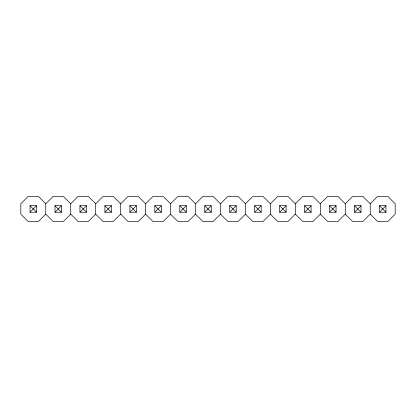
<?xml version="1.0" encoding="UTF-8"?>
<svg xmlns="http://www.w3.org/2000/svg" width="416" height="416" viewBox="0 0 416 416"><rect width="100%" height="100%" fill="white"/><g stroke="black" fill="none" stroke-linecap="round" stroke-linejoin="round"><path stroke-width="0.62" d="M36.535 205.707L30.025 212.222L30.025 205.707L36.535 205.707L36.535 212.222L30.025 212.222M61.495 205.707L54.985 212.222L54.985 205.707L61.495 205.707L61.495 212.222L54.985 212.222M86.455 205.707L79.945 212.222L79.945 205.707L86.455 205.707L86.455 212.222L79.945 212.222M111.415 205.707L104.905 212.222L104.905 205.707L111.415 205.707L111.415 212.222L104.905 212.222M136.375 205.707L129.865 212.222L129.865 205.707L136.375 205.707L136.375 212.222L129.865 212.222M161.335 205.707L154.825 212.222L154.825 205.707L161.335 205.707L161.335 212.222L154.825 212.222M186.295 205.707L179.785 212.222L179.785 205.707L186.295 205.707L186.295 212.222L179.785 212.222M211.255 205.707L204.745 212.222L204.745 205.707L211.255 205.707L211.255 212.222L204.745 212.222M236.215 205.707L229.705 212.222L229.705 205.707L236.215 205.707L236.215 212.222L229.705 212.222M261.175 205.707L254.665 212.222L254.665 205.707L261.175 205.707L261.175 212.222L254.665 212.222M286.135 205.707L279.625 212.222L279.625 205.707L286.135 205.707L286.135 212.222L279.625 212.222M311.095 205.707L304.585 212.222L304.585 205.707L311.095 205.707L311.095 212.222L304.585 212.222M336.055 205.707L329.545 212.222L329.545 205.707L336.055 205.707L336.055 212.222L329.545 212.222M361.015 205.707L354.505 212.222L354.505 205.707L361.015 205.707L361.015 212.222L354.505 212.222M385.975 205.707L379.465 212.222L379.465 205.707L385.975 205.707L385.975 212.222L379.465 212.222M45.76 203.793L38.449 196.482L28.111 196.482L20.8 203.793L20.8 214.136L28.111 221.442L38.449 221.442L45.76 214.136L45.76 203.793L53.071 196.482L63.409 196.482L70.72 203.793L70.72 214.136L78.031 221.442L88.369 221.442L95.68 214.136L95.68 203.793L102.991 196.482L113.329 196.482L120.64 203.793L120.64 214.136L127.951 221.442L138.289 221.442L145.6 214.136L145.6 203.793L152.911 196.482L163.249 196.482L170.56 203.793L170.56 214.136L177.871 221.442L188.209 221.442L195.52 214.136L195.52 203.793L188.209 196.482L177.871 196.482L170.56 203.793M70.72 203.793L78.031 196.482L88.369 196.482L95.68 203.793M70.72 214.136L63.409 221.442L53.071 221.442L45.76 214.136M120.64 203.793L127.951 196.482L138.289 196.482L145.6 203.793M120.64 214.136L113.329 221.442L102.991 221.442L95.68 214.136M170.56 214.136L163.249 221.442L152.911 221.442L145.6 214.136M195.52 203.793L202.831 196.482L213.169 196.482L220.48 203.793L220.48 214.136L213.169 221.442L202.831 221.442L195.52 214.136M220.48 203.793L227.791 196.482L238.129 196.482L245.44 203.793L245.44 214.136L252.751 221.442L263.089 221.442L270.4 214.136L270.4 203.793L277.711 196.482L288.049 196.482L295.36 203.793L295.36 214.136L302.671 221.442L313.009 221.442L320.32 214.136L320.32 203.793L327.631 196.482L337.969 196.482L345.28 203.793L345.28 214.136L352.591 221.442L362.929 221.442L370.24 214.136L370.24 203.793L377.551 196.482L387.889 196.482L395.2 203.793L395.2 214.136L387.889 221.442L377.551 221.442L370.24 214.136M245.44 203.793L252.751 196.482L263.089 196.482L270.4 203.793M245.44 214.136L238.129 221.442L227.791 221.442L220.48 214.136M295.36 203.793L302.671 196.482L313.009 196.482L320.32 203.793M295.36 214.136L288.049 221.442L277.711 221.442L270.4 214.136M345.28 203.793L352.591 196.482L362.929 196.482L370.24 203.793M345.28 214.136L337.969 221.442L327.631 221.442L320.32 214.136M379.465 205.707L385.975 212.222M354.505 205.707L361.015 212.222M329.545 205.707L336.055 212.222M304.585 205.707L311.095 212.222M279.625 205.707L286.135 212.222M254.665 205.707L261.175 212.222M229.705 205.707L236.215 212.222M204.745 205.707L211.255 212.222M179.785 205.707L186.295 212.222M154.825 205.707L161.335 212.222M129.865 205.707L136.375 212.222M104.905 205.707L111.415 212.222M79.945 205.707L86.455 212.222M54.985 205.707L61.495 212.222M30.025 205.707L36.535 212.222"/></g></svg>
